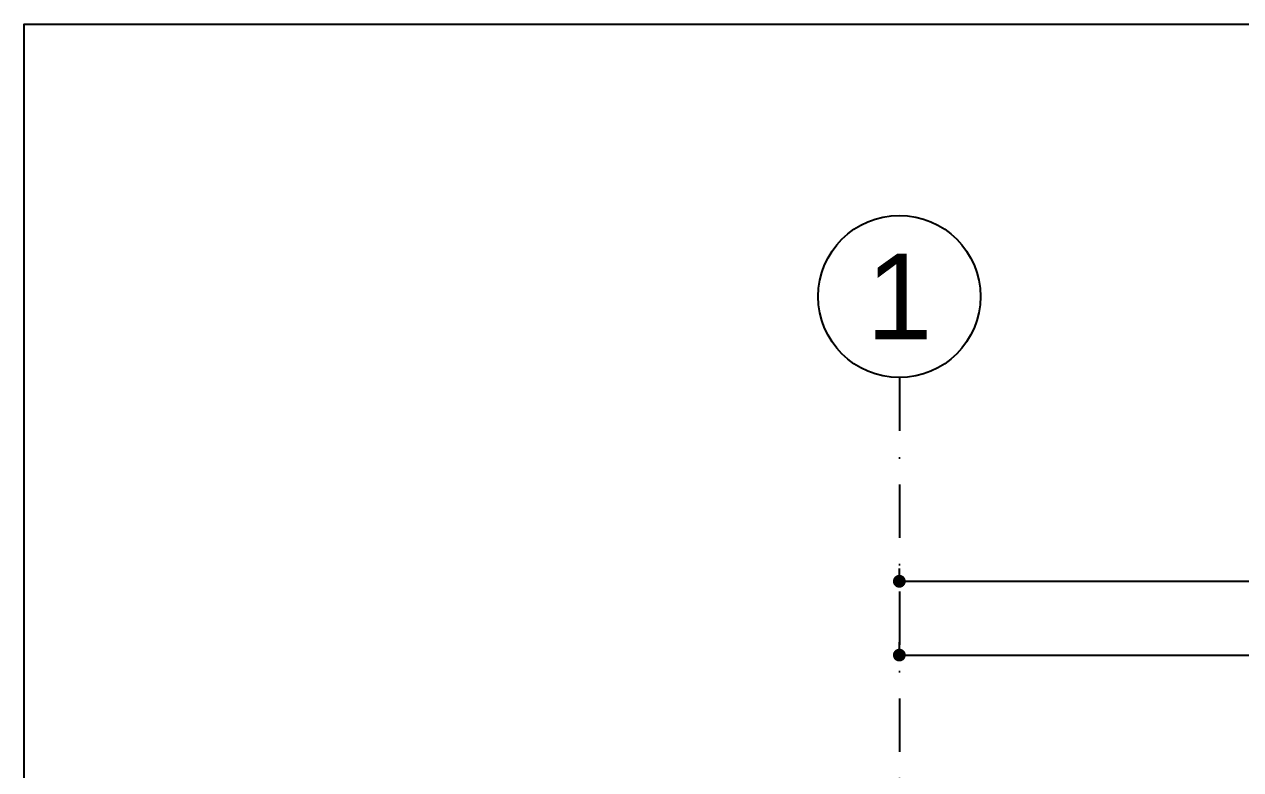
# Model space of a CAD drawing. Extents: x 58467 to 79089, y -33726 to -17391.
# Drawn here: x 68467 to 69037, y -18610 to -18261 of the extents above; entities that cross this region are included whole.
import ezdxf
from ezdxf.enums import TextEntityAlignment as Align

# ---------------------------------------------------------------- set-up
doc = ezdxf.new("R2010")
doc.units = 0
doc.header["$LTSCALE"] = 100
doc.linetypes.add('DASHDOT2', pattern=[0.5, 0.25, -0.125, 0, -0.125])
for name, color, linetype in [('BA_axis', 5, 'DASHDOT2'), ('BA_dim_ext', 185, 'Continuous'), ('BA_layout', 11, 'Continuous')]:
    doc.layers.add(name, color=color, linetype=linetype)
doc.styles.add('dim', font='simplex.shx', dxfattribs={"width": 0.7})
doc.styles.add('text1', font='arial.ttf', dxfattribs={"height": 20})
doc.dimstyles.new('1_100', dxfattribs={"dimtxt": 8, "dimasz": 3, "dimexe": 6, "dimexo": 0, "dimgap": 2, "dimtad": 0, "dimdec": 1, "dimzin": 11, "dimtxsty": 'dim', "dimblk": 'DOT', "dimcen": 0, "dimdle": 1.25, "dimclrt": 256, "dimadec": 0, "dimazin": 0, "dimtfac": 1.25, "dimtdec": 1, "dimtix": 1, "dimtofl": 0, "dimtmove": 1, "dimatfit": 3, "dimldrblk": 'DOT', "dimfxl": 20, "dimfxlon": 1, "dimtolj": 1, "dimtzin": 0, "dimarcsym": 0})

# ---------------------------------------------------------------- blocks, each defined once
blk = doc.blocks.new('*U176')
blk.add_line((0, 0), (0, -696))
at = {"linetype": 'Continuous'}
blk.add_circle((0, 38), 38, dxfattribs=at)
at = {"linetype": 'Continuous', "style": 'text1'}
blk.add_attdef('1', text='', height=40, dxfattribs=at).set_placement((0, 38), align=Align.MIDDLE)
blk = doc.blocks.new('AXIS')
at = {"layer": 'BA_axis'}
blk.add_blockref('*U176', (330.44, -30874.56), dxfattribs=at).add_auto_attribs({'1': '1'})
blk = doc.blocks.new('_Dot')
at = {"color": 0, "linetype": 'ByBlock', "lineweight": -2}
blk.add_line((-0.5, 0), (-1, 0), dxfattribs=at)
at = {"color": 0, "linetype": 'ByBlock', "const_width": 0.5}
blk.add_lwpolyline([(-0.25, 0, 1), (0.25, 0, 1)], format="xyb", close=True, dxfattribs=at)
blk = doc.blocks.new('*D13')
at = {"layer": 'BA_dim_ext', "color": 0, "lineweight": -2, "transparency": 16777216}
for p, q in [((330.44, -31004.53), (330.44, -30998.53)), ((949.44, -31004.53), (949.44, -30998.53)), ((336.44, -31004.53), (623.24, -31004.53)), ((943.44, -31004.53), (656.64, -31004.53))]:
    blk.add_line(p, q, dxfattribs=at)
at = {"layer": 'DEFPOINTS', "color": 0, "transparency": 16777216}
for p in [(330.44, -31004.53), (949.44, -31004.53), (949.44, -31004.53)]:
    blk.add_point(p, dxfattribs=at)
at = {"layer": 'BA_dim_ext', "color": 0, "lineweight": -2, "transparency": 16777216, "xscale": 6, "yscale": 6, "zscale": 6, "rotation": 180}
blk.add_blockref('_Dot', (330.44, -31004.53), dxfattribs=at)
at = {"layer": 'BA_dim_ext', "color": 0, "lineweight": -2, "transparency": 16777216, "xscale": 6, "yscale": 6, "zscale": 6}
blk.add_blockref('_Dot', (949.44, -31004.53), dxfattribs=at)
at = {"layer": 'BA_dim_ext', "color": 2, "transparency": 16777216, "insert": (639.94, -31004.53), "char_height": 18, "attachment_point": 5, "style": 'dim'}
blk.add_mtext('\\A1;619', dxfattribs=at)
blk = doc.blocks.new('*D20')
at = {"layer": 'BA_dim_ext', "color": 0, "lineweight": -2, "transparency": 16777216}
for p, q in [((330.44, -30969.96), (330.44, -30963.96)), ((3904.44, -30969.96), (3904.44, -30963.96)), ((336.44, -30969.96), (2092.94, -30969.96)), ((3898.44, -30969.96), (2141.94, -30969.96))]:
    blk.add_line(p, q, dxfattribs=at)
at = {"layer": 'DEFPOINTS', "color": 0, "transparency": 16777216}
for p in [(330.44, -30969.96), (330.44, -30969.96), (3904.44, -30969.96)]:
    blk.add_point(p, dxfattribs=at)
at = {"layer": 'BA_dim_ext', "color": 0, "lineweight": -2, "transparency": 16777216, "xscale": 6, "yscale": 6, "zscale": 6, "rotation": 180}
blk.add_blockref('_Dot', (330.44, -30969.96), dxfattribs=at)
at = {"layer": 'BA_dim_ext', "color": 0, "lineweight": -2, "transparency": 16777216, "xscale": 6, "yscale": 6, "zscale": 6}
blk.add_blockref('_Dot', (3904.44, -30969.96), dxfattribs=at)
at = {"layer": 'BA_dim_ext', "color": 2, "transparency": 16777216, "insert": (2117.44, -30969.96), "char_height": 18, "attachment_point": 5, "style": 'dim'}
blk.add_mtext('\\A1;3574', dxfattribs=at)
blk = doc.blocks.new('OLCU')
at = {"layer": 'BA_dim_ext'}
for base, p1, p2, picture, middle in [((330.44, -30969.96), (3904.44, -30969.96), (330.44, -30969.96), '*D20', (2117.44, -30969.96)), ((949.44, -31004.53), (330.44, -31004.53), (949.44, -31004.53), '*D13', (639.94, -31004.53))]:
    dim = blk.add_linear_dim(base=base, p1=p1, p2=p2, dimstyle='1_100', override={"dimfxl": 2}, dxfattribs=at)
    dim.commit()
    dim.dimension.update_dxf_attribs({"geometry": picture, "text_midpoint": middle})

msp = doc.modelspace()

# ---------------------------------------------------------------- linework, layer by layer
at = {"layer": 'BA_layout'}
msp.add_lwpolyline([(68467.37, -21626.03), (68467.37, -18260.87), (72991.86, -18260.87), (72991.86, -21626.03)], close=True, dxfattribs=at)

# ---------------------------------------------------------------- block references
at = {"layer": 'BA_axis'}
msp.add_blockref('AXIS', (68546.93, 12448.2), dxfattribs=at)
at = {"layer": 'BA_dim_ext'}
msp.add_blockref('OLCU', (68546.93, 12448.2), dxfattribs=at)

doc.saveas('drawing.dxf')
